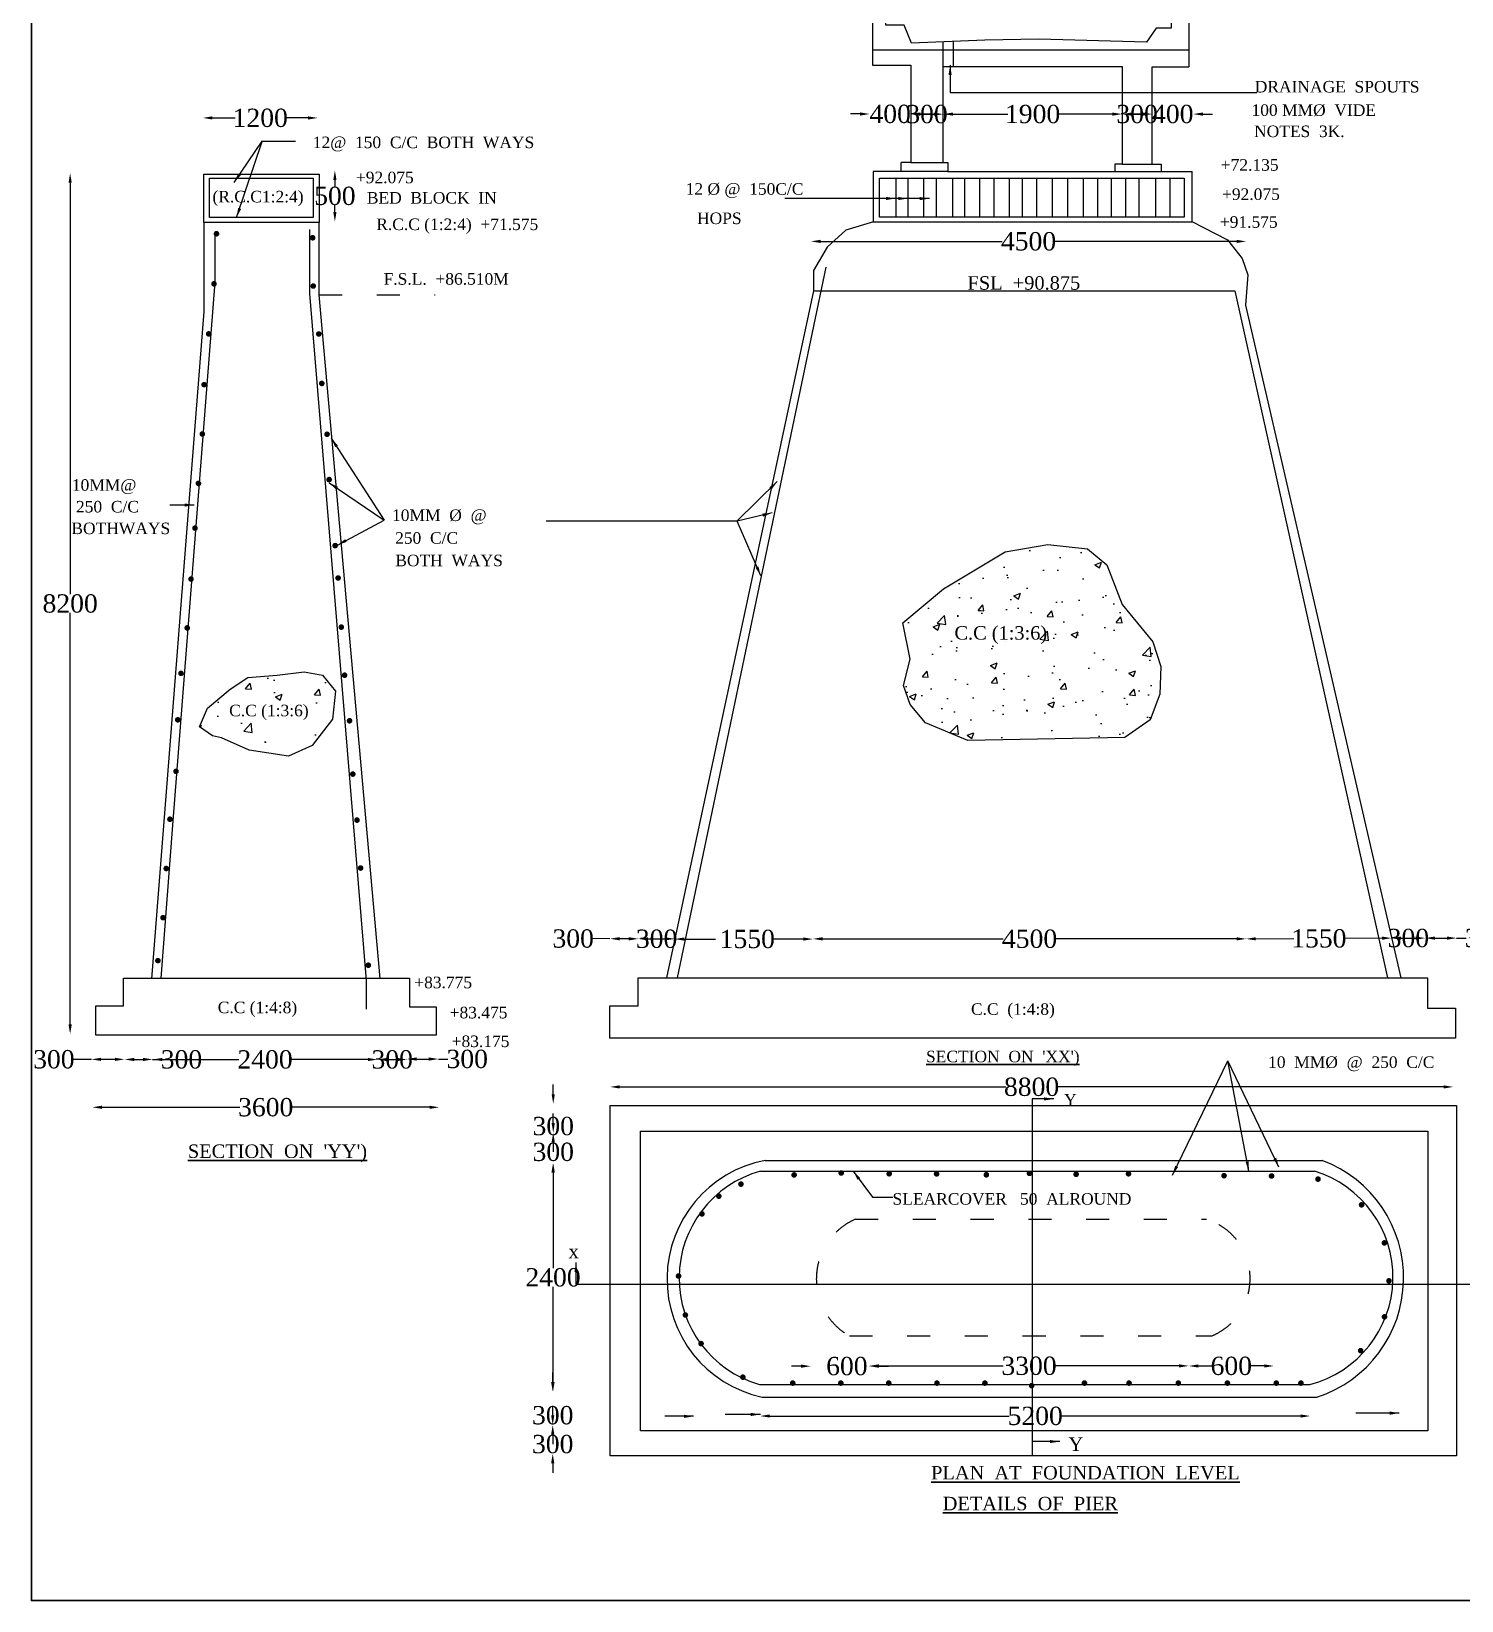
# Model space of a CAD drawing. Header units: millimetres. Extents: x 1461 to 19700, y 213 to 12466.
# Drawn here: x 1502 to 8933, y 213 to 8368 of the extents above; entities that cross this region are included whole.
import ezdxf

# ---------------------------------------------------------------- set-up
doc = ezdxf.new("R2010")
doc.units = ezdxf.units.MM
doc.header["$MEASUREMENT"] = 0
doc.header["$PDMODE"] = 66
doc.header["$PDSIZE"] = 170
doc.linetypes.add('ACAD_ISO03W100', pattern=[30, 12, -18])
for name, color, linetype in [('DIM', 5, 'Continuous'), ('DOT LINE', 3, 'ACAD_ISO03W100'), ('DWG. LINE', 1, 'Continuous'), ('HATCH', 2, 'Continuous'), ('TEXT', 7, 'Continuous')]:
    doc.layers.add(name, color=color, linetype=linetype)
doc.layers.add('TITLE', color=7, linetype='Continuous', lineweight=30)
doc.styles.get("Standard").update_dxf_attribs({"font": 'TIMES.TTF', "height": 95})
doc.dimstyles.get("Standard").update_dxf_attribs({"dimtxt": 95, "dimasz": 50, "dimexe": 0.18, "dimexo": 0.0625, "dimgap": 0.09, "dimtad": 0, "dimtih": 1, "dimtoh": 1, "dimdec": 1, "dimzin": 0, "dimdsep": 46, "dimtxsty": 'Standard', "dimcen": 0.09, "dimse1": 1, "dimse2": 1, "dimclrd": 5, "dimclre": 5, "dimclrt": 4, "dimadec": 0, "dimazin": 0, "dimtfac": 1, "dimtdec": 1, "dimtofl": 0, "dimtmove": 0, "dimatfit": 3, "dimfxl": 1, "dimtolj": 1, "dimtzin": 0, "dimarcsym": 0})

# ---------------------------------------------------------------- blocks, each defined once
blk = doc.blocks.new('*D10')
at = {"layer": 'Defpoints', "color": 0}
for p in [(2393.1, 7920.8), (2989.4, 7920.8), (2989.4, 7917.9)]:
    blk.add_point(p, dxfattribs=at)
at = {"layer": 'DIM', "color": 5, "lineweight": -2}
for p, q in [((2443.1, 7917.9), (2561.6, 7917.9)), ((2939.4, 7917.9), (2820.9, 7917.9))]:
    blk.add_line(p, q, dxfattribs=at)
at = {"layer": 'DIM', "color": 5}
for points in [[(2443.1, 7926.3), (2443.1, 7909.6), (2393.1, 7917.9)], [(2939.4, 7926.3), (2939.4, 7909.6), (2989.4, 7917.9)]]:
    blk.add_solid(points, dxfattribs=at)
at = {"layer": 'DIM', "color": 4, "insert": (2691.2, 7917.9), "char_height": 95, "attachment_point": 5}
blk.add_mtext('\\A1;1200', dxfattribs=at)
blk = doc.blocks.new('*D11')
at = {"layer": 'Defpoints', "color": 0}
for p in [(3074.9, 7645.6), (3074.9, 7379.3), (3079.1, 7379.3)]:
    blk.add_point(p, dxfattribs=at)
at = {"layer": 'DIM', "color": 5, "lineweight": -2}
for p, q in [((3079.1, 7595.6), (3079.1, 7560.9)), ((3079.1, 7429.3), (3079.1, 7464))]:
    blk.add_line(p, q, dxfattribs=at)
at = {"layer": 'DIM', "color": 5}
for points in [[(3070.7, 7595.6), (3087.4, 7595.6), (3079.1, 7645.6)], [(3070.7, 7429.3), (3087.4, 7429.3), (3079.1, 7379.3)]]:
    blk.add_solid(points, dxfattribs=at)
at = {"layer": 'DIM', "color": 4, "insert": (3079.1, 7512.4), "char_height": 95, "attachment_point": 5}
blk.add_mtext('\\A1;500', dxfattribs=at)
blk = doc.blocks.new('*D12')
at = {"layer": 'Defpoints', "color": 0}
for p in [(1703.4, 7630.8), (1703.4, 3157.5), (1703.6, 3157.5)]:
    blk.add_point(p, dxfattribs=at)
at = {"layer": 'DIM', "color": 5, "lineweight": -2}
for p, q in [((1703.6, 7580.8), (1703.6, 5442.6)), ((1703.6, 3207.5), (1703.6, 5345.8))]:
    blk.add_line(p, q, dxfattribs=at)
at = {"layer": 'DIM', "color": 5}
for points in [[(1695.2, 7580.8), (1711.9, 7580.8), (1703.6, 7630.8)], [(1695.2, 3207.5), (1711.9, 3207.5), (1703.6, 3157.5)]]:
    blk.add_solid(points, dxfattribs=at)
at = {"layer": 'DIM', "color": 4, "insert": (1703.6, 5394.2), "char_height": 95, "attachment_point": 5}
blk.add_mtext('\\A1;8200', dxfattribs=at)
blk = doc.blocks.new('*D19')
at = {"layer": 'Defpoints', "color": 0}
for p in [(5857, 7939), (6071, 7939), (6071, 7938.4)]:
    blk.add_point(p, dxfattribs=at)
at = {"layer": 'DIM', "color": 5, "lineweight": -2}
for p, q in [((5807, 7938.4), (5757, 7938.4)), ((6121, 7938.4), (6171, 7938.4))]:
    blk.add_line(p, q, dxfattribs=at)
at = {"layer": 'DIM', "color": 5}
for points in [[(5807, 7946.7), (5807, 7930.1), (5857, 7938.4)], [(6121, 7946.7), (6121, 7930.1), (6071, 7938.4)]]:
    blk.add_solid(points, dxfattribs=at)
at = {"layer": 'DIM', "color": 4, "insert": (5964, 7938.4), "char_height": 95, "attachment_point": 5}
blk.add_mtext('\\A1;400', dxfattribs=at)
blk = doc.blocks.new('*D20')
at = {"layer": 'Defpoints', "color": 0}
for p in [(6071.1, 7938.3), (6239.4, 7938.3), (6239.4, 7937.5)]:
    blk.add_point(p, dxfattribs=at)
at = {"layer": 'DIM', "color": 5, "lineweight": -2}
blk.add_line((6121.1, 7937.5), (6189.4, 7937.5), dxfattribs=at)
at = {"layer": 'DIM', "color": 5}
for points in [[(6121.1, 7945.9), (6121.1, 7929.2), (6071.1, 7937.5)], [(6189.4, 7945.9), (6189.4, 7929.2), (6239.4, 7937.5)]]:
    blk.add_solid(points, dxfattribs=at)
at = {"layer": 'DIM', "color": 4, "insert": (6155.3, 7937.5), "char_height": 95, "attachment_point": 5}
blk.add_mtext('\\A1;300', dxfattribs=at)
blk = doc.blocks.new('*D21')
at = {"layer": 'Defpoints', "color": 0}
for p in [(6239.9, 7938.2), (7168.3, 7938.2), (7168.3, 7937.8)]:
    blk.add_point(p, dxfattribs=at)
at = {"layer": 'DIM', "color": 5, "lineweight": -2}
for p, q in [((6289.9, 7937.8), (6574.5, 7937.8)), ((7118.3, 7937.8), (6833.8, 7937.8))]:
    blk.add_line(p, q, dxfattribs=at)
at = {"layer": 'DIM', "color": 5}
for points in [[(6289.9, 7946.1), (6289.9, 7929.4), (6239.9, 7937.8)], [(7118.3, 7946.1), (7118.3, 7929.4), (7168.3, 7937.8)]]:
    blk.add_solid(points, dxfattribs=at)
at = {"layer": 'DIM', "color": 4, "insert": (6704.1, 7937.8), "char_height": 95, "attachment_point": 5}
blk.add_mtext('\\A1;1900', dxfattribs=at)
blk = doc.blocks.new('*D22')
at = {"layer": 'Defpoints', "color": 0}
for p in [(7168.5, 7937.9), (7325.6, 7937.9), (7325.6, 7937.9)]:
    blk.add_point(p, dxfattribs=at)
at = {"layer": 'DIM', "color": 5, "lineweight": -2}
blk.add_line((7218.5, 7937.9), (7275.6, 7937.9), dxfattribs=at)
at = {"layer": 'DIM', "color": 5}
for points in [[(7218.5, 7946.2), (7218.5, 7929.6), (7168.5, 7937.9)], [(7275.6, 7946.2), (7275.6, 7929.6), (7325.6, 7937.9)]]:
    blk.add_solid(points, dxfattribs=at)
at = {"layer": 'DIM', "color": 4, "insert": (7247, 7937.9), "char_height": 95, "attachment_point": 5}
blk.add_mtext('\\A1;300', dxfattribs=at)
blk = doc.blocks.new('*D23')
at = {"layer": 'Defpoints', "color": 0}
for p in [(7325.9, 7938), (7538.7, 7938), (7538.7, 7938)]:
    blk.add_point(p, dxfattribs=at)
at = {"layer": 'DIM', "color": 5, "lineweight": -2}
for p, q in [((7275.9, 7938), (7225.9, 7938)), ((7588.7, 7938), (7638.7, 7938))]:
    blk.add_line(p, q, dxfattribs=at)
at = {"layer": 'DIM', "color": 5}
for points in [[(7275.9, 7946.3), (7275.9, 7929.6), (7325.9, 7938)], [(7588.7, 7946.3), (7588.7, 7929.6), (7538.7, 7938)]]:
    blk.add_solid(points, dxfattribs=at)
at = {"layer": 'DIM', "color": 4, "insert": (7432.3, 7938), "char_height": 95, "attachment_point": 5}
blk.add_mtext('\\A1;400', dxfattribs=at)
blk = doc.blocks.new('*D24')
at = {"layer": 'Defpoints', "color": 0}
for p in [(5552.3, 7281.6), (7813.6, 7281.6), (7813.6, 7276.4)]:
    blk.add_point(p, dxfattribs=at)
at = {"layer": 'DIM', "color": 5, "lineweight": -2}
for p, q in [((5602.3, 7276.4), (6546.2, 7276.4)), ((7763.6, 7276.4), (6819.7, 7276.4))]:
    blk.add_line(p, q, dxfattribs=at)
at = {"layer": 'DIM', "color": 5}
for points in [[(5602.3, 7284.7), (5602.3, 7268.1), (5552.3, 7276.4)], [(7763.6, 7284.7), (7763.6, 7268.1), (7813.6, 7276.4)]]:
    blk.add_solid(points, dxfattribs=at)
at = {"layer": 'DIM', "color": 4, "insert": (6682.9, 7276.4), "char_height": 95, "attachment_point": 5}
blk.add_mtext('\\A1;4500', dxfattribs=at)
blk = doc.blocks.new('*D25')
at = {"layer": 'Defpoints', "color": 0}
for p in [(4656.2, 3652.2), (4506.5, 3304.6), (4654.6, 3303.9)]:
    blk.add_point(p, dxfattribs=at)
at = {"layer": 'DIM', "color": 5, "lineweight": -2}
for p, q in [((4508.1, 3652.8), (4416.9, 3653.3)), ((4606.2, 3652.4), (4558.1, 3652.6))]:
    blk.add_line(p, q, dxfattribs=at)
at = {"layer": 'DIM', "color": 5}
for points in [[(4558.1, 3661), (4558.1, 3644.3), (4508.1, 3652.8)], [(4606.2, 3660.7), (4606.2, 3644.1), (4656.2, 3652.2)]]:
    blk.add_solid(points, dxfattribs=at)
at = {"layer": 'DIM', "color": 4, "insert": (4317, 3653.3), "char_height": 95, "attachment_point": 5}
blk.add_mtext('\\A1;300', dxfattribs=at)
blk = doc.blocks.new('*D26')
at = {"layer": 'Defpoints', "color": 0}
for p in [(4655.9, 3652.1), (4845, 3652.1), (4845, 3652.1)]:
    blk.add_point(p, dxfattribs=at)
at = {"layer": 'DIM', "color": 5, "lineweight": -2}
blk.add_line((4705.9, 3652.1), (4795, 3652.1), dxfattribs=at)
at = {"layer": 'DIM', "color": 5}
for points in [[(4705.9, 3660.4), (4705.9, 3643.7), (4655.9, 3652.1)], [(4795, 3660.4), (4795, 3643.7), (4845, 3652.1)]]:
    blk.add_solid(points, dxfattribs=at)
at = {"layer": 'DIM', "color": 4, "insert": (4750.5, 3652.1), "char_height": 95, "attachment_point": 5}
blk.add_mtext('\\A1;300', dxfattribs=at)
blk = doc.blocks.new('*D27')
at = {"layer": 'Defpoints', "color": 0}
for p in [(4845, 3652.5), (5562.5, 3652.5), (5562.5, 3651)]:
    blk.add_point(p, dxfattribs=at)
at = {"layer": 'DIM', "color": 5, "lineweight": -2}
for p, q in [((4895, 3651), (5056.6, 3651)), ((5512.5, 3651), (5350.9, 3651))]:
    blk.add_line(p, q, dxfattribs=at)
at = {"layer": 'DIM', "color": 5}
for points in [[(4895, 3659.4), (4895, 3642.7), (4845, 3651)], [(5512.5, 3659.4), (5512.5, 3642.7), (5562.5, 3651)]]:
    blk.add_solid(points, dxfattribs=at)
at = {"layer": 'DIM', "color": 4, "insert": (5203.7, 3651), "char_height": 95, "attachment_point": 5}
blk.add_mtext('\\A1; 1550', dxfattribs=at)
blk = doc.blocks.new('*D28')
at = {"layer": 'Defpoints', "color": 0}
for p in [(5562.8, 3650.7), (7813.5, 3652), (7813.5, 3650.7)]:
    blk.add_point(p, dxfattribs=at)
at = {"layer": 'DIM', "color": 5, "lineweight": -2}
for p, q in [((5612.8, 3652), (6551.4, 3652)), ((7763.5, 3652), (6824.9, 3652))]:
    blk.add_line(p, q, dxfattribs=at)
at = {"layer": 'DIM', "color": 5}
for points in [[(5612.8, 3660.4), (5612.8, 3643.7), (5562.8, 3652)], [(7763.5, 3660.4), (7763.5, 3643.7), (7813.5, 3652)]]:
    blk.add_solid(points, dxfattribs=at)
at = {"layer": 'DIM', "color": 4, "insert": (6688.2, 3652), "char_height": 95, "attachment_point": 5}
blk.add_mtext('\\A1;4500', dxfattribs=at)
blk = doc.blocks.new('*D29')
at = {"layer": 'Defpoints', "color": 0}
for p in [(1814.7, 3019.6), (1986.5, 3025.9), (1986.5, 3019.6)]:
    blk.add_point(p, dxfattribs=at)
at = {"layer": 'DIM', "color": 5, "lineweight": -2}
for p, q in [((1814.7, 3025.9), (1719, 3025.9)), ((1936.5, 3025.9), (1864.7, 3025.9))]:
    blk.add_line(p, q, dxfattribs=at)
at = {"layer": 'DIM', "color": 5}
for points in [[(1864.7, 3034.3), (1864.7, 3017.6), (1814.7, 3025.9)], [(1936.5, 3034.3), (1936.5, 3017.6), (1986.5, 3025.9)]]:
    blk.add_solid(points, dxfattribs=at)
at = {"layer": 'DIM', "color": 4, "insert": (1619.1, 3025.9), "char_height": 95, "attachment_point": 5}
blk.add_mtext('\\A1;300', dxfattribs=at)
blk = doc.blocks.new('*D30')
at = {"layer": 'Defpoints', "color": 0}
for p in [(1986.5, 3025.9), (2132.1, 3025.9), (2132.1, 3025.4)]:
    blk.add_point(p, dxfattribs=at)
at = {"layer": 'DIM', "color": 5, "lineweight": -2}
for p, q in [((2036.5, 3025.4), (2082.1, 3025.4)), ((2132.1, 3025.4), (2182.1, 3025.4))]:
    blk.add_line(p, q, dxfattribs=at)
at = {"layer": 'DIM', "color": 5}
for points in [[(2036.5, 3033.7), (2036.5, 3017), (1986.5, 3025.4)], [(2082.1, 3033.7), (2082.1, 3017), (2132.1, 3025.4)]]:
    blk.add_solid(points, dxfattribs=at)
at = {"layer": 'DIM', "color": 4, "insert": (2282.1, 3025.4), "char_height": 95, "attachment_point": 5}
blk.add_mtext('\\A1;300', dxfattribs=at)
blk = doc.blocks.new('*D31')
at = {"layer": 'Defpoints', "color": 0}
for p in [(2132.1, 3025.4), (3300.3, 3025.4), (3300.3, 3025.1)]:
    blk.add_point(p, dxfattribs=at)
at = {"layer": 'DIM', "color": 5, "lineweight": -2}
for p, q in [((2182.1, 3025.1), (2579.9, 3025.1)), ((3250.3, 3025.1), (2852.6, 3025.1))]:
    blk.add_line(p, q, dxfattribs=at)
at = {"layer": 'DIM', "color": 5}
for points in [[(2182.1, 3033.5), (2182.1, 3016.8), (2132.1, 3025.1)], [(3250.3, 3033.5), (3250.3, 3016.8), (3300.3, 3025.1)]]:
    blk.add_solid(points, dxfattribs=at)
at = {"layer": 'DIM', "color": 4, "insert": (2716.2, 3025.1), "char_height": 95, "attachment_point": 5}
blk.add_mtext('\\A1;2400', dxfattribs=at)
blk = doc.blocks.new('*D32')
at = {"layer": 'Defpoints', "color": 0}
for p in [(3300.3, 3025.1), (3453.3, 3025.1), (3453.3, 3025.1)]:
    blk.add_point(p, dxfattribs=at)
at = {"layer": 'DIM', "color": 5, "lineweight": -2}
blk.add_line((3350.3, 3025.1), (3403.3, 3025.1), dxfattribs=at)
at = {"layer": 'DIM', "color": 5}
for points in [[(3350.3, 3033.5), (3350.3, 3016.8), (3300.3, 3025.1)], [(3403.3, 3033.5), (3403.3, 3016.8), (3453.3, 3025.1)]]:
    blk.add_solid(points, dxfattribs=at)
at = {"layer": 'DIM', "color": 4, "insert": (3376.8, 3025.1), "char_height": 95, "attachment_point": 5}
blk.add_mtext('\\A1;300', dxfattribs=at)
blk = doc.blocks.new('*D33')
at = {"layer": 'Defpoints', "color": 0}
for p in [(3453.3, 3025.1), (3616.7, 3027.6), (3616.7, 3025.1)]:
    blk.add_point(p, dxfattribs=at)
at = {"layer": 'DIM', "color": 5, "lineweight": -2}
for p, q in [((3503.3, 3027.6), (3566.7, 3027.6)), ((3616.7, 3027.6), (3666.7, 3027.6))]:
    blk.add_line(p, q, dxfattribs=at)
at = {"layer": 'DIM', "color": 5}
for points in [[(3503.3, 3036), (3503.3, 3019.3), (3453.3, 3027.6)], [(3566.7, 3036), (3566.7, 3019.3), (3616.7, 3027.6)]]:
    blk.add_solid(points, dxfattribs=at)
at = {"layer": 'DIM', "color": 4, "insert": (3766.6, 3027.6), "char_height": 95, "attachment_point": 5}
blk.add_mtext('\\A1;300', dxfattribs=at)
blk = doc.blocks.new('*D34')
at = {"layer": 'Defpoints', "color": 0}
for p in [(1818.6, 2774.9), (3620.9, 2776.8), (3620.9, 2774.9)]:
    blk.add_point(p, dxfattribs=at)
at = {"layer": 'DIM', "color": 5, "lineweight": -2}
for p, q in [((1868.6, 2776.8), (2584.7, 2776.8)), ((3570.9, 2776.8), (2854.7, 2776.8))]:
    blk.add_line(p, q, dxfattribs=at)
at = {"layer": 'DIM', "color": 5}
for points in [[(1868.6, 2785.1), (1868.6, 2768.5), (1818.6, 2776.8)], [(3570.9, 2785.1), (3570.9, 2768.5), (3620.9, 2776.8)]]:
    blk.add_solid(points, dxfattribs=at)
at = {"layer": 'DIM', "color": 4, "insert": (2719.7, 2776.8), "char_height": 95, "attachment_point": 5}
blk.add_mtext('\\A1;3600', dxfattribs=at)
blk = doc.blocks.new('*D35')
at = {"layer": 'Defpoints', "color": 0}
for p in [(4218.2, 2794.9), (4213.5, 2644.7), (4218.2, 2644.7)]:
    blk.add_point(p, dxfattribs=at)
at = {"layer": 'DIM', "color": 5, "lineweight": -2}
for p, q in [((4213.5, 2844.9), (4213.5, 2894.9)), ((4213.5, 2594.7), (4213.5, 2544.7))]:
    blk.add_line(p, q, dxfattribs=at)
at = {"layer": 'DIM', "color": 5}
for points in [[(4205.1, 2844.9), (4221.8, 2844.9), (4213.5, 2794.9)], [(4205.1, 2594.7), (4221.8, 2594.7), (4213.5, 2644.7)]]:
    blk.add_solid(points, dxfattribs=at)
at = {"layer": 'DIM', "color": 4, "insert": (4213.5, 2678.8), "char_height": 95, "attachment_point": 5}
blk.add_mtext('\\A1;300', dxfattribs=at)
blk = doc.blocks.new('*D36')
at = {"layer": 'Defpoints', "color": 0}
for p in [(4220.6, 2644.7), (4213.5, 2486.4), (4220.6, 2486.4)]:
    blk.add_point(p, dxfattribs=at)
at = {"layer": 'DIM', "color": 5, "lineweight": -2}
for p, q in [((4213.5, 2694.7), (4213.5, 2744.7)), ((4213.5, 2436.4), (4213.5, 2386.4))]:
    blk.add_line(p, q, dxfattribs=at)
at = {"layer": 'DIM', "color": 5}
for points in [[(4205.1, 2694.7), (4221.8, 2694.7), (4213.5, 2644.7)], [(4205.1, 2436.4), (4221.8, 2436.4), (4213.5, 2486.4)]]:
    blk.add_solid(points, dxfattribs=at)
at = {"layer": 'DIM', "color": 4, "insert": (4213.5, 2544.7), "char_height": 95, "attachment_point": 5}
blk.add_mtext('\\A1;300', dxfattribs=at)
blk = doc.blocks.new('*D37')
at = {"layer": 'Defpoints', "color": 0}
for p in [(4214.5, 2486.4), (4212.3, 1299), (4214.5, 1299)]:
    blk.add_point(p, dxfattribs=at)
at = {"layer": 'DIM', "color": 5, "lineweight": -2}
for p, q in [((4212.3, 2436.4), (4212.3, 1941.1)), ((4212.3, 1349), (4212.3, 1844.3))]:
    blk.add_line(p, q, dxfattribs=at)
at = {"layer": 'DIM', "color": 5}
for points in [[(4204, 2436.4), (4220.6, 2436.4), (4212.3, 2486.4)], [(4204, 1349), (4220.6, 1349), (4212.3, 1299)]]:
    blk.add_solid(points, dxfattribs=at)
at = {"layer": 'DIM', "color": 4, "insert": (4212.3, 1892.7), "char_height": 95, "attachment_point": 5}
blk.add_mtext('\\A1;2400', dxfattribs=at)
blk = doc.blocks.new('*D38')
at = {"layer": 'Defpoints', "color": 0}
for p in [(4212.3, 1299), (4210.8, 1126.2), (4212.3, 1126.2)]:
    blk.add_point(p, dxfattribs=at)
at = {"layer": 'DIM', "color": 5, "lineweight": -2}
for p, q in [((4210.8, 1349), (4210.8, 1399)), ((4210.8, 1076.2), (4210.8, 1026.2))]:
    blk.add_line(p, q, dxfattribs=at)
at = {"layer": 'DIM', "color": 5}
for points in [[(4202.5, 1349), (4219.1, 1349), (4210.8, 1299)], [(4202.5, 1076.2), (4219.1, 1076.2), (4210.8, 1126.2)]]:
    blk.add_solid(points, dxfattribs=at)
at = {"layer": 'DIM', "color": 4, "insert": (4210.8, 1176.2), "char_height": 95, "attachment_point": 5}
blk.add_mtext('\\A1;300', dxfattribs=at)
blk = doc.blocks.new('*D39')
at = {"layer": 'Defpoints', "color": 0}
for p in [(4209.4, 1126.2), (4209.4, 977.5), (4210.8, 977.5)]:
    blk.add_point(p, dxfattribs=at)
at = {"layer": 'DIM', "color": 5, "lineweight": -2}
for p, q in [((4210.8, 1176.2), (4210.8, 1226.2)), ((4210.8, 927.5), (4210.8, 877.5))]:
    blk.add_line(p, q, dxfattribs=at)
at = {"layer": 'DIM', "color": 5}
for points in [[(4202.5, 1176.2), (4219.1, 1176.2), (4210.8, 1126.2)], [(4202.5, 927.5), (4219.1, 927.5), (4210.8, 977.5)]]:
    blk.add_solid(points, dxfattribs=at)
at = {"layer": 'DIM', "color": 4, "insert": (4210.8, 1026.2), "char_height": 95, "attachment_point": 5}
blk.add_mtext('\\A1;300', dxfattribs=at)
blk = doc.blocks.new('*D40')
at = {"layer": 'Defpoints', "color": 0}
for p in [(5550.8, 1427.4), (5855.7, 1431.5), (5855.7, 1427.4)]:
    blk.add_point(p, dxfattribs=at)
at = {"layer": 'DIM', "color": 5, "lineweight": -2}
for p, q in [((5500.8, 1431.5), (5450.8, 1431.5)), ((5905.7, 1431.5), (5955.7, 1431.5))]:
    blk.add_line(p, q, dxfattribs=at)
at = {"layer": 'DIM', "color": 5}
for points in [[(5500.8, 1439.9), (5500.8, 1423.2), (5550.8, 1431.5)], [(5905.7, 1439.9), (5905.7, 1423.2), (5855.7, 1431.5)]]:
    blk.add_solid(points, dxfattribs=at)
at = {"layer": 'DIM', "color": 4, "insert": (5739, 1431.5), "char_height": 95, "attachment_point": 5}
blk.add_mtext('\\A1;600', dxfattribs=at)
blk = doc.blocks.new('*D41')
at = {"layer": 'Defpoints', "color": 0}
for p in [(5855.7, 1431.5), (7515.1, 1433), (7515.1, 1431.5)]:
    blk.add_point(p, dxfattribs=at)
at = {"layer": 'DIM', "color": 5, "lineweight": -2}
for p, q in [((5905.7, 1433), (6550.4, 1433)), ((7465.1, 1433), (6820.4, 1433))]:
    blk.add_line(p, q, dxfattribs=at)
at = {"layer": 'DIM', "color": 5}
for points in [[(5905.7, 1441.4), (5905.7, 1424.7), (5855.7, 1433)], [(7465.1, 1441.4), (7465.1, 1424.7), (7515.1, 1433)]]:
    blk.add_solid(points, dxfattribs=at)
at = {"layer": 'DIM', "color": 4, "insert": (6685.4, 1433), "char_height": 95, "attachment_point": 5}
blk.add_mtext('\\A1;3300', dxfattribs=at)
blk = doc.blocks.new('*D42')
at = {"layer": 'Defpoints', "color": 0}
for p in [(7515.1, 1433), (7957.6, 1433), (7957.6, 1432.6)]:
    blk.add_point(p, dxfattribs=at)
at = {"layer": 'DIM', "color": 5, "lineweight": -2}
for p, q in [((7565.1, 1432.6), (7636.6, 1432.6)), ((7907.6, 1432.6), (7836.1, 1432.6))]:
    blk.add_line(p, q, dxfattribs=at)
at = {"layer": 'DIM', "color": 5}
for points in [[(7565.1, 1440.9), (7565.1, 1424.3), (7515.1, 1432.6)], [(7907.6, 1440.9), (7907.6, 1424.3), (7957.6, 1432.6)]]:
    blk.add_solid(points, dxfattribs=at)
at = {"layer": 'DIM', "color": 4, "insert": (7736.3, 1432.6), "char_height": 95, "attachment_point": 5}
blk.add_mtext('\\A1;600', dxfattribs=at)
blk = doc.blocks.new('*D43')
at = {"layer": 'Defpoints', "color": 0}
for p in [(5288.7, 1180.8), (8146.1, 1180.8), (8146.1, 1172.6)]:
    blk.add_point(p, dxfattribs=at)
at = {"layer": 'DIM', "color": 5, "lineweight": -2}
for p, q in [((5338.7, 1172.6), (6582.9, 1172.6)), ((8096.1, 1172.6), (6851.9, 1172.6))]:
    blk.add_line(p, q, dxfattribs=at)
at = {"layer": 'DIM', "color": 5}
for points in [[(5338.7, 1180.9), (5338.7, 1164.3), (5288.7, 1172.6)], [(8096.1, 1180.9), (8096.1, 1164.3), (8146.1, 1172.6)]]:
    blk.add_solid(points, dxfattribs=at)
at = {"layer": 'DIM', "color": 4, "insert": (6717.4, 1172.6), "char_height": 95, "attachment_point": 5}
blk.add_mtext('\\A1;5200', dxfattribs=at)
blk = doc.blocks.new('*D44')
at = {"layer": 'Defpoints', "color": 0}
for p in [(4508.6, 2884.5), (8888.8, 2884.5), (8888.8, 2882.7)]:
    blk.add_point(p, dxfattribs=at)
at = {"layer": 'DIM', "color": 5, "lineweight": -2}
for p, q in [((4558.6, 2882.7), (6565.1, 2882.7)), ((8838.8, 2882.7), (6832.3, 2882.7))]:
    blk.add_line(p, q, dxfattribs=at)
at = {"layer": 'DIM', "color": 5}
for points in [[(4558.6, 2891), (4558.6, 2874.4), (4508.6, 2882.7)], [(8838.8, 2891), (8838.8, 2874.4), (8888.8, 2882.7)]]:
    blk.add_solid(points, dxfattribs=at)
at = {"layer": 'DIM', "color": 4, "insert": (6698.7, 2882.7), "char_height": 95, "attachment_point": 5}
blk.add_mtext('\\A1;8800', dxfattribs=at)
blk = doc.blocks.new('*D57')
at = {"layer": 'Defpoints', "color": 0}
for p in [(7813.5, 3652), (8568.6, 3655.9), (8568.6, 3655.9)]:
    blk.add_point(p, dxfattribs=at)
at = {"layer": 'DIM', "color": 5, "lineweight": -2}
for p, q in [((7863.5, 3652.3), (8061.4, 3653.3)), ((8518.6, 3655.7), (8320.7, 3654.7))]:
    blk.add_line(p, q, dxfattribs=at)
at = {"layer": 'DIM', "color": 5}
for points in [[(7863.5, 3660.6), (7863.5, 3644), (7813.5, 3652)], [(8518.6, 3664), (8518.7, 3647.3), (8568.6, 3655.9)]]:
    blk.add_solid(points, dxfattribs=at)
at = {"layer": 'DIM', "color": 4, "insert": (8191.1, 3654), "char_height": 95, "attachment_point": 5}
blk.add_mtext('\\A1;1550', dxfattribs=at)
blk = doc.blocks.new('*D58')
at = {"layer": 'Defpoints', "color": 0}
for p in [(8568.6, 3655.9), (8744.2, 3655.9), (8744.2, 3655.9)]:
    blk.add_point(p, dxfattribs=at)
at = {"layer": 'DIM', "color": 5, "lineweight": -2}
blk.add_line((8618.6, 3655.9), (8694.2, 3655.9), dxfattribs=at)
at = {"layer": 'DIM', "color": 5}
for points in [[(8618.6, 3664.3), (8618.6, 3647.6), (8568.6, 3655.9)], [(8694.2, 3664.3), (8694.2, 3647.6), (8744.2, 3655.9)]]:
    blk.add_solid(points, dxfattribs=at)
at = {"layer": 'DIM', "color": 4, "insert": (8656.4, 3655.9), "char_height": 95, "attachment_point": 5}
blk.add_mtext('\\A1;300', dxfattribs=at)
blk = doc.blocks.new('*D59')
at = {"layer": 'Defpoints', "color": 0}
for p in [(8744.2, 3655.9), (8907, 3655.9), (8907, 3655.9)]:
    blk.add_point(p, dxfattribs=at)
at = {"layer": 'DIM', "color": 5, "lineweight": -2}
for p, q in [((8794.2, 3655.9), (8857, 3655.9)), ((8907, 3655.9), (8957, 3655.9))]:
    blk.add_line(p, q, dxfattribs=at)
at = {"layer": 'DIM', "color": 5}
for points in [[(8794.2, 3664.3), (8794.2, 3647.6), (8744.2, 3655.9)], [(8857, 3664.3), (8857, 3647.6), (8907, 3655.9)]]:
    blk.add_solid(points, dxfattribs=at)
at = {"layer": 'DIM', "color": 4, "insert": (9056.9, 3655.9), "char_height": 95, "attachment_point": 5}
blk.add_mtext('\\A1;300', dxfattribs=at)

msp = doc.modelspace()

# ---------------------------------------------------------------- hatches: boundary and pattern name
at = {"layer": 'HATCH'}
h = msp.add_hatch(dxfattribs=at)
h.set_pattern_fill('AR-CONC', color=256, scale=50, style=0)
h.paths.add_polyline_path([(7328.75, 5194.72), (7169.17, 5388.74), (7090.38, 5595.6), (6988.52, 5679.62), (6782.67, 5701.6), (6561.38, 5662.84), (6241.29, 5470.48), (6029.58, 5293.54), (6067.24, 5104.98), (6032.81, 4968.26), (6067.25, 4869.54), (6146.66, 4774.93), (6366.76, 4683.69), (7183.98, 4699.25), (7314.03, 4790.4), (7365.53, 4923.82), (7369.72, 5067.35)])
h.paths.add_polyline_path([(10491.49, 6647.4), (10699.43, 6717.79), (10748.32, 6797.35), (10745.01, 6915.57), (10704.39, 7005.93), (10573.51, 7058.16), (10379.66, 6977.02), (10188.2, 6812.97), (10172.7, 6762.5), (10192.56, 6707.94), (10289.57, 6684.6)])
h.paths.add_polyline_path([(10513.77, 5829.45), (10687.89, 5885.42), (10775.18, 5963.17), (10761.97, 6027.06), (10654.23, 6039.12), (10266.07, 6063.23), (10249.69, 6037.4), (10120.94, 5952.22), (10137.73, 5865.58), (10267.03, 5821.67)])
h.paths.add_polyline_path([(10834.69, 3001.97), (10765.56, 2875.2), (10780.54, 2738.9), (10815.68, 2672.99), (10882.06, 2656.06), (11133.05, 2650.33), (11202.27, 2670.68), (11330.4, 2785.38), (11392.05, 2918.65), (11334.56, 3011.12), (11291.3, 3033.56), (11094.68, 3062.77), (10981.95, 3026.91)])
h.paths.add_polyline_path([(10790.23, 1908.66), (10708.18, 1826.68), (10709.24, 1775.18), (10732.69, 1718.3), (10802.17, 1692.37), (10962.08, 1692.37), (11194.29, 1706.61), (11364.24, 1740.07), (11420.39, 1789.75), (11420.39, 1857.51), (11315.74, 1915.22), (11132.98, 1942.99), (10985.63, 1952.19), (10868.93, 1932.08)])
h.paths.add_polyline_path([(10871.29, 2808.13), (11389.1, 2808.13), (11389.1, 2948.94), (10871.29, 2948.94)], flags=24)
h.paths.add_polyline_path([(10798.93, 1756.96), (11316.74, 1756.96), (11316.74, 1897.77), (10798.93, 1897.77)], flags=24)
h = msp.add_hatch(dxfattribs=at)
h.set_pattern_fill('AR-CONC', color=256, scale=50, style=0)
h.paths.add_polyline_path([(2634.52, 4632.53), (2837.24, 4601.86), (2961.2, 4657.52), (3067.22, 4793.12), (3081.47, 4939.42), (3014.6, 5021.53), (2919.85, 5039.34), (2778.55, 5021.49), (2626.23, 5010.29), (2534.93, 4949.58), (2417.73, 4850.17), (2374.79, 4754.16), (2443.01, 4706.49), (2489.67, 4696.98)])
h.paths.add_polyline_path([(2509.64, 4769.56), (2953.47, 4769.56), (2953.47, 4890.25), (2509.64, 4890.25)], flags=24)

# ---------------------------------------------------------------- linework, layer by layer
at = {"layer": 'DOT LINE', "ltscale": 10}
for points in [[(2996.36, 6999.24), (3599.98, 6999.24)], [(5781.98, 2194.83), (7607.85, 2194.83)], [(5751.99, 1588.57), (7634.47, 1588.57)]]:
    msp.add_lwpolyline(points, dxfattribs=at)
for centre, radius, start, end in [((5920.59, 1884.1), 340.24, 114.026908, 240.294585), ((7511.28, 1886.9), 322.75, 292.429293, 72.580937)]:
    msp.add_arc(centre, radius, start, end, dxfattribs=at)
at = {"layer": 'DWG. LINE'}
for points in [[(5942.01, 8798.55), (5872.39, 8798.55), (5872.39, 8271.47), (7516.61, 8271.47), (7516.61, 8801.36), (7423.04, 8801.36), (7423.04, 8383.78), (7345.25, 8383.78), (7296.17, 8311.34), (6736.86, 8326.9), (6455.25, 8321.33), (6074.89, 8306.84), (6036.99, 8399.32), (5942.01, 8399.32), (5942.01, 8798.55)], [(2398.28, 7625.17), (2997.4, 7625.17), (2997.4, 7374.94), (2398.28, 7374.94)], [(2428.11, 7604.22), (2965.72, 7604.22), (2965.72, 7400.25), (2428.11, 7400.25)], [(5908.09, 7605.81), (7491.61, 7605.81), (7491.61, 7402.02), (5908.09, 7402.02)], [(6029.58, 5293.54), (6241.29, 5470.48), (6561.38, 5662.84), (6782.67, 5701.6), (6988.52, 5679.62), (7090.38, 5595.6), (7169.17, 5388.74), (7328.75, 5194.72), (7369.72, 5067.35), (7365.53, 4923.82), (7314.03, 4790.4), (7183.98, 4699.25), (6366.76, 4683.69), (6146.66, 4774.93), (6067.25, 4869.54), (6032.81, 4968.26), (6067.24, 5104.98), (6029.58, 5293.54)], [(1980.4, 3448.48), (3466.94, 3448.48), (3466.94, 3299.09), (3605.93, 3299.09), (3605.93, 3151.12), (1837.65, 3151.12), (1837.65, 3303.48), (1980.4, 3303.48), (1980.4, 3448.48)], [(4655.53, 3449.45), (8756.31, 3449.45), (8756.31, 3291.52), (8901, 3291.52), (8901, 3135.67), (4506.64, 3135.67), (4506.64, 3304.04), (4655.53, 3304.04), (4655.53, 3449.45)], [(4508.6, 2786.23), (8905.79, 2786.23), (8905.79, 965.97), (4508.6, 965.97)], [(4666.38, 2652.23), (8757.69, 2652.23), (8757.69, 1095.35), (4666.38, 1095.35)]]:
    msp.add_lwpolyline(points, close=True, dxfattribs=at)
for points in [[(5872.24, 8271.73), (5872.24, 8192.44), (6070.94, 8192.44), (6070.94, 7685.97), (6263.79, 7685.97), (6263.79, 7640.01), (6021.05, 7640.01), (6021.05, 7686)], [(6239.85, 8184.52), (6239.85, 8313.2)], [(6293.06, 8184.75), (6293.06, 8315.22)], [(7516.15, 8272.67), (7516.15, 8183.31)], [(6239.88, 7686.19), (6239.88, 8184.82), (7168.57, 8184.82), (7168.57, 7677.76), (7325.95, 7677.76), (7325.95, 8183.31), (7516.15, 8183.31)], [(6070.94, 7686), (6021.05, 7686)], [(7168.56, 7677.78), (7130.94, 7677.78), (7130.94, 7639.95)], [(7325.95, 7677.74), (7372.62, 7677.74), (7372.62, 7639.95)], [(6020.73, 7640.06), (5876.46, 7640.06), (5876.46, 7377.39), (7532.85, 7377.39), (7532.85, 7639.02)], [(5992.98, 7605.42), (5992.98, 7402.01)], [(6055.67, 7605.42), (6055.67, 7402.01)], [(6137.74, 7605.42), (6137.74, 7402.01)], [(6202.21, 7605.42), (6202.21, 7402.01)], [(6263.26, 7639.95), (7372.62, 7639.95)], [(6286.95, 7605.42), (6286.95, 7402.01)], [(6349.95, 7605.42), (6349.95, 7402.01)], [(6427.82, 7605.42), (6427.82, 7402.01)], [(6503.24, 7605.42), (6503.24, 7402.01)], [(6582.66, 7605.42), (6582.66, 7402.01)], [(6649.36, 7605.42), (6649.36, 7402.01)], [(6723.89, 7605.42), (6723.89, 7402.01)], [(6804.79, 7605.42), (6804.79, 7402.01)], [(6885.98, 7605.42), (6885.98, 7402.01)], [(6965.84, 7605.42), (6965.84, 7402.01)], [(7040.8, 7605.42), (7040.8, 7402.01)], [(7111.41, 7605.42), (7111.41, 7402.01)], [(7186.25, 7605.42), (7186.25, 7402.01)], [(7256.23, 7605.42), (7256.23, 7402.01)], [(7342.37, 7605.42), (7342.37, 7402.01)], [(7372.59, 7639.92), (7532.88, 7639.92)], [(7416.48, 7605.42), (7416.48, 7402.01)], [(2397.44, 7375.13), (2397.44, 7040.27), (2397.44, 6912.71), (2126.4, 3444.99)], [(2996.36, 7375.68), (2996.36, 6999.24), (3312.83, 3445.86)], [(5877.33, 7378.45), (5732.96, 7335.3), (5637.06, 7245.55), (5565.89, 7124.6), (5565.89, 7019.16), (7754.76, 7019.16), (8548.61, 3449.45)], [(7530.43, 7380.1), (7716.17, 7284.51), (7791.89, 7187.24), (7822.28, 7101.78), (7809.9, 6945.47), (8616.26, 3449.45)], [(2455.1, 7307.52), (2455.1, 7063.94), (2235.42, 4242.13), (2174.75, 3448.48)], [(2947.22, 7337.95), (2947.22, 7005.45), (3241.05, 3436.24), (3241.05, 3286.36)], [(5629.27, 7142.28), (4856.52, 3449.45)], [(5565.88, 7019.19), (4801.47, 3449.45)], [(2374.94, 4754.49), (2417.73, 4850.17), (2534.93, 4949.58), (2626.23, 5010.29), (2778.55, 5021.49), (2919.85, 5039.34), (3014.6, 5021.53), (3081.47, 4939.42), (3067.22, 4793.12), (2961.2, 4657.52), (2837.24, 4601.86), (2634.52, 4632.53), (2489.67, 4696.98), (2443.01, 4706.49), (2374.86, 4754.11)], [(6702.12, 2820.28), (6702.12, 965.97)], [(5315.19, 2501.17), (8208.16, 2501.17)], [(5290.9, 2444.85), (8167.88, 2444.85)], [(4331.7, 1858.31), (9092.48, 1858.31)], [(5284.5, 1336.9), (8144.63, 1336.9)], [(5299.39, 1270.2), (8181.39, 1270.2)]]:
    msp.add_lwpolyline(points, dxfattribs=at)
for centre, radius, start, end in [((5432.74, 1884.13), 628.14, 100.785682, 257.761597), ((7979.24, 1890.37), 652.29, 288.054139, 69.45499), ((5442.64, 1889.98), 575.25, 105.295003, 254.043227), ((8000.64, 1894.14), 575.55, 284.487473, 73.107257)]:
    msp.add_arc(centre, radius, start, end, dxfattribs=at)
at = {"layer": 'HATCH', "const_width": 14.34}
for points in [[(2456.5, 7316.11, 1), (2471.24, 7316.11, 1)], [(2956.28, 7295.12, 1), (2971.01, 7295.12, 1)], [(2443.59, 7055.88, 1), (2458.33, 7055.88, 1)], [(2959.27, 7044.42, 1), (2974, 7044.42, 1)], [(2416, 6795.75, 1), (2430.73, 6795.75, 1)], [(2988.29, 6795.27, 1), (3003.03, 6795.27, 1)], [(2392.4, 6531.96, 1), (2407.13, 6531.96, 1)], [(3003.57, 6538.38, 1), (3018.3, 6538.38, 1)], [(2382.84, 6275.53, 1), (2397.58, 6275.53, 1)], [(3031.08, 6274.11, 1), (3045.81, 6274.11, 1)], [(3041.77, 6038.6, 1), (3056.5, 6038.6, 1)], [(2362.85, 6018.68, 1), (2377.58, 6018.68, 1)], [(2344.77, 5786.52, 1), (2359.51, 5786.52, 1)], [(3073.08, 5695.54, 1), (3087.81, 5695.54, 1)], [(2324.16, 5521.73, 1), (2338.89, 5521.73, 1)], [(3088.4, 5527.23, 1), (3103.14, 5527.23, 1)], [(2304.39, 5267.79, 1), (2319.12, 5267.79, 1)], [(3105.24, 5271.97, 1), (3119.97, 5271.97, 1)], [(2272.03, 5031.96, 1), (2286.76, 5031.96, 1)], [(3122.04, 5022.11, 1), (3136.77, 5022.11, 1)], [(2255.22, 4790.26, 1), (2269.95, 4790.26, 1)], [(3147.92, 4785.24, 1), (3162.65, 4785.24, 1)], [(2246.38, 4522.63, 1), (2261.11, 4522.63, 1)], [(3164.92, 4508.28, 1), (3179.65, 4508.28, 1)], [(2214.72, 4273.85, 1), (2229.46, 4273.85, 1)], [(3186.53, 4269.23, 1), (3201.26, 4269.23, 1)], [(2195.56, 4017.61, 1), (2210.29, 4017.61, 1)], [(3205.23, 4019.92, 1), (3219.96, 4019.92, 1)], [(2178.73, 3762.08, 1), (2193.46, 3762.08, 1)], [(2151.97, 3538.76, 1), (2166.71, 3538.76, 1)], [(3245.36, 3515.02, 1), (3260.1, 3515.02, 1)], [(5702.13, 2435.45, 1), (5716.86, 2435.45, 1)], [(6680.21, 2433.45, 1), (6694.94, 2433.45, 1)], [(5181.33, 2377.62, 1), (5196.06, 2377.62, 1)], [(5457.56, 2425.35, 1), (5472.3, 2425.35, 1)], [(5951.57, 2431.45, 1), (5966.31, 2431.45, 1)], [(6197.74, 2430.73, 1), (6212.48, 2430.73, 1)], [(6456.39, 2425.99, 1), (6471.12, 2425.99, 1)], [(6922.84, 2428.69, 1), (6937.57, 2428.69, 1)], [(7194.75, 2431.35, 1), (7209.49, 2431.35, 1)], [(7691.31, 2421.2, 1), (7706.05, 2421.2, 1)], [(7938.09, 2419.86, 1), (7952.83, 2419.86, 1)], [(8179.45, 2403.68, 1), (8194.18, 2403.68, 1)], [(5066.6, 2314.9, 1), (5081.34, 2314.9, 1)], [(8405.72, 2270.05, 1), (8420.46, 2270.05, 1)], [(4978.76, 2222.82, 1), (4993.5, 2222.82, 1)], [(8524.27, 2072.14, 1), (8539.01, 2072.14, 1)], [(4857.05, 1900.04, 1), (4871.78, 1900.04, 1)], [(8547.97, 1874.91, 1), (8562.7, 1874.91, 1)], [(4892.64, 1697.5, 1), (4907.37, 1697.5, 1)], [(8525.06, 1688.13, 1), (8539.8, 1688.13, 1)], [(4974.19, 1548.78, 1), (4988.92, 1548.78, 1)], [(8400.92, 1512.16, 1), (8415.66, 1512.16, 1)], [(5191.38, 1374.34, 1), (5206.12, 1374.34, 1)], [(5450.49, 1343.63, 1), (5465.22, 1343.63, 1)], [(5700.31, 1343.63, 1), (5715.05, 1343.63, 1)], [(5949.3, 1343.63, 1), (5964.03, 1343.63, 1)], [(6199.8, 1343.63, 1), (6214.53, 1343.63, 1)], [(6448.79, 1343.63, 1), (6463.53, 1343.63, 1)], [(6691.77, 1330.38, 1), (6706.5, 1330.38, 1)], [(6966.04, 1343.63, 1), (6980.77, 1343.63, 1)], [(7197.75, 1343.63, 1), (7212.49, 1343.63, 1)], [(7453.7, 1343.63, 1), (7468.43, 1343.63, 1)], [(7708.7, 1343.63, 1), (7723.44, 1343.63, 1)], [(7962.65, 1343.63, 1), (7977.38, 1343.63, 1)], [(8090.62, 1343.63, 1), (8105.35, 1343.63, 1)]]:
    msp.add_lwpolyline(points, format="xyb", close=True, dxfattribs=at)
at = {"layer": 'TITLE'}
msp.add_lwpolyline([(1502.23, 12464.01), (19681.94, 12464.01), (19681.94, 213.31), (1502.23, 213.31)], close=True, dxfattribs=at)

# ---------------------------------------------------------------- texts
at = {"layer": 'TEXT'}
for s, height, p in [('DRAINAGE  SPOUTS', 60, (7858.09, 8050.21)), ('100 MM%%C  VIDE', 60, (7841.32, 7928.53)), ('NOTES  3K.', 60, (7854.5, 7818.4)), ('12@  150  C/C  BOTH  WAYS', 60, (2964.13, 7760.96)), ('+72.135', 60, (7681.68, 7643.71)), ('+92.075', 60, (3188.31, 7578.69)), ('(R.C.C1:2:4)', 60, (2443.07, 7479.04)), ('BED  BLOCK  IN', 60, (3245.29, 7472.7)), ('12 %%C @  150C/C', 60, (4901.32, 7518.91)), ('+92.075', 60, (7688.1, 7491.65)), ('HOPS', 60, (4960.46, 7366.46)), ('R.C.C (1:2:4)  +71.575', 60, (3293.98, 7335.26)), ('+91.575', 60, (7676.87, 7347.31)), ('F.S.L.  +86.510M', 60, (3332.05, 7051.36)), ('FSL  +90.875', 70, (6365.88, 7025.43)), ('10MM@', 60, (1712.48, 5980.45)), ('250  C/C', 60, (1733.95, 5867.85)), ('10MM  %%C  @', 60, (3376.1, 5823.36)), ('BOTHWAYS', 60, (1709.8, 5755.24)), ('250  C/C', 60, (3391.95, 5705.26)), ('BOTH  WAYS', 60, (3392.87, 5588.5)), ('C.C (1:3:6)', 70, (6298.02, 5207.1)), ('C.C (1:3:6)', 60, (2529.75, 4808.62)), ('+83.775', 60, (3491.54, 3395.52)), ('C.C (1:4:8)', 60, (2470.32, 3265.8)), ('+83.475', 60, (3675.41, 3238.87)), ('C.C  (1:4:8)', 60, (6383.91, 3257.29)), ('+83.175', 60, (3685.79, 3089.77)), ('10  MM%%C  @  250  C/C', 60, (7927.59, 2981.26)), ('Y', 60, (6867.36, 2786.07)), ('SLEARCOVER   50  ALROUND', 60, (5976.31, 2270.69)), ('x', 70, (4293.26, 1992.29)), ('Y', 70, (6890.6, 991.24))]:
    msp.add_text(s, height=height, dxfattribs=at).set_placement(p)
at = {"layer": 'TITLE'}
for s, height, p in [("%%USECTION  ON  'XX')", 60, (6150.26, 3010.68)), ("%%USECTION  ON  'YY')", 70, (2315.32, 2513.64)), ('%%UPLAN  AT  FOUNDATION  LEVEL', 70, (6176.69, 843)), ('%%UDETAILS  OF  PIER', 70, (6236.85, 682.74))]:
    msp.add_text(s, height=height, dxfattribs=at).set_placement(p)

# ---------------------------------------------------------------- dimensions: what is measured, and where the dimension line sits
at = {"layer": 'DIM'}
for p1, p2, distance, text, picture, middle in [((5857.01, 7939.02), (6070.95, 7939.02), -0.63, '400', '*D19', (5963.98, 7938.38)), ((6239.94, 7938.16), (7168.33, 7938.16), -0.38, '1900', '*D21', (6704.13, 7937.78)), ((7325.93, 7937.96), (7538.74, 7937.96), 0, '400', '*D23', (7432.34, 7937.96)), ((2393.08, 7920.83), (2989.41, 7920.83), -2.9, '1200', '*D10', (2691.25, 7917.93)), ((1703.35, 7630.82), (1703.35, 3157.52), 0.22, '8200', '*D12', (1703.57, 5394.17)), ((3074.89, 7645.61), (3074.89, 7379.27), 4.19, '500', '*D11', (3079.08, 7512.44)), ((5552.27, 7281.6), (7813.58, 7281.6), -5.19, '4500', '*D24', (6682.92, 7276.41)), ((4844.99, 3652.48), (5562.5, 3652.48), -1.44, ' 1550', '*D27', (5203.74, 3651.04)), ((5562.85, 3650.66), (7813.5, 3650.66), 1.37, '4500', '*D28', (6688.17, 3652.03)), ((7813.5, 3652.03), (8568.63, 3655.94), 0, '1550', '*D57', (8191.06, 3653.98)), ((8744.25, 3655.94), (8906.95, 3655.94), 0, '300', '*D59', (9056.91, 3655.94)), ((1986.5, 3025.93), (2132.11, 3025.93), -0.54, '300', '*D30', (2282.06, 3025.38)), ((2132.11, 3025.38), (3300.31, 3025.38), -0.23, '2400', '*D31', (2716.21, 3025.15)), ((3453.31, 3025.15), (3616.65, 3025.15), 2.5, '300', '*D33', (3766.6, 3027.65)), ((4508.6, 2884.54), (8888.78, 2884.54), -1.83, '8800', '*D44', (6698.69, 2882.71)), ((1818.55, 2774.92), (3620.89, 2774.92), 1.87, '3600', '*D34', (2719.72, 2776.79)), ((4214.52, 2486.41), (4214.52, 1298.96), -2.23, '2400', '*D37', (4212.29, 1892.69)), ((5855.72, 1431.54), (7515.1, 1431.54), 1.48, '3300', '*D41', (6685.41, 1433.02)), ((7515.1, 1433.02), (7957.59, 1433.02), -0.42, '600', '*D42', (7736.34, 1432.6)), ((5288.7, 1180.76), (8146.1, 1180.76), -8.16, '5200', '*D43', (6717.4, 1172.61))]:
    dim = msp.add_aligned_dim(p1=p1, p2=p2, distance=distance, text=text, dimstyle='Standard', dxfattribs=at)
    dim.commit()
    dim.dimension.update_dxf_attribs({"geometry": picture, "text_midpoint": middle})
for base, p1, p2, angle, text, picture, middle in [((6239.36, 7937.54), (6071.14, 7938.34), (6239.36, 7938.34), 0, '300', '*D20', (6155.25, 7937.54)), ((7325.58, 7937.91), (7168.45, 7937.91), (7325.58, 7937.91), 0, '300', '*D22', (7247.02, 7937.91)), ((4656.21, 3652.17), (4506.51, 3304.6), (4654.61, 3303.92), 359.737454, '300', '*D25', (4316.99, 3653.27)), ((4844.99, 3652.07), (4655.92, 3652.07), (4844.99, 3652.07), 0, '300', '*D26', (4750.46, 3652.07)), ((8744.25, 3655.94), (8568.63, 3655.94), (8744.25, 3655.94), 0, '300', '*D58', (8656.44, 3655.94)), ((1986.5, 3025.93), (1814.72, 3019.61), (1986.5, 3019.61), 0, '300', '*D29', (1619.08, 3025.93)), ((3453.31, 3025.15), (3300.31, 3025.15), (3453.31, 3025.15), 0, '300', '*D32', (3376.81, 3025.15)), ((4213.48, 2644.68), (4218.17, 2794.93), (4218.17, 2644.68), 270, '300', '*D35', (4213.48, 2678.76)), ((4213.48, 2486.41), (4220.56, 2644.68), (4220.56, 2486.41), 270, '300', '*D36', (4213.48, 2544.68)), ((5855.72, 1431.54), (5550.75, 1427.42), (5855.72, 1427.42), 0, '600', '*D40', (5739, 1431.54)), ((4210.82, 1126.2), (4212.29, 1298.96), (4212.29, 1126.2), 270, '300', '*D38', (4210.82, 1176.2)), ((4210.82, 977.52), (4209.37, 1126.2), (4209.37, 977.52), 270, '300', '*D39', (4210.82, 1026.2))]:
    dim = msp.add_linear_dim(base=base, p1=p1, p2=p2, angle=angle, text=text, dimstyle='Standard', dxfattribs=at)
    dim.commit()
    dim.dimension.update_dxf_attribs({"geometry": picture, "text_midpoint": middle, "dimtype": 161})

# ---------------------------------------------------------------- leaders
for points in [[(6275.36, 8191.87), (6275.36, 8050.83), (7869.24, 8050.83)], [(2555.21, 7583.11), (2701.8, 7797.15), (2873.57, 7797.15)], [(2568.13, 7399.86), (2702.92, 7800.31)], [(5993.15, 7499.56), (5416.42, 7499.56)], [(6055.6, 7499.2), (5946.89, 7499.2)], [(6167.9, 7498.85), (6032.71, 7498.85)], [(3060.26, 6253.84), (3334.26, 5827.19)], [(3048.59, 6022.49), (3334.21, 5827.22)], [(5377.66, 6028.1), (5168.07, 5823.19)], [(2347.74, 5906.43), (2220.96, 5906.43)], [(3092.72, 5698.71), (3334.23, 5827.25)], [(5291.83, 5538.39), (5168.22, 5823.13), (4177.12, 5823.13)], [(5350.14, 5865.27), (5168.44, 5823.09)], [(7430.2, 2424.1), (7717.94, 3018.34)], [(7827.96, 2444.85), (7717.94, 3018.34)], [(7983.9, 2465.97), (7717.94, 3018.34)], [(6813.43, 2820.28), (6702.12, 2820.28)], [(5771.97, 2444.85), (5871.62, 2309.9), (5978.08, 2309.9)], [(4331.7, 1970.25), (4331.7, 1858.31)], [(4942.97, 1170.96), (4792.46, 1170.96)], [(5289.48, 1180.73), (5107.37, 1180.73)], [(8609.08, 1187.66), (8382.78, 1187.66)], [(6844.64, 1039.95), (6702.12, 1039.95)]]:
    msp.add_leader(points, dimstyle='Standard', override={"dimgap": 0.09, "dimtad": 0}, dxfattribs=at)

doc.saveas('drawing.dxf')
